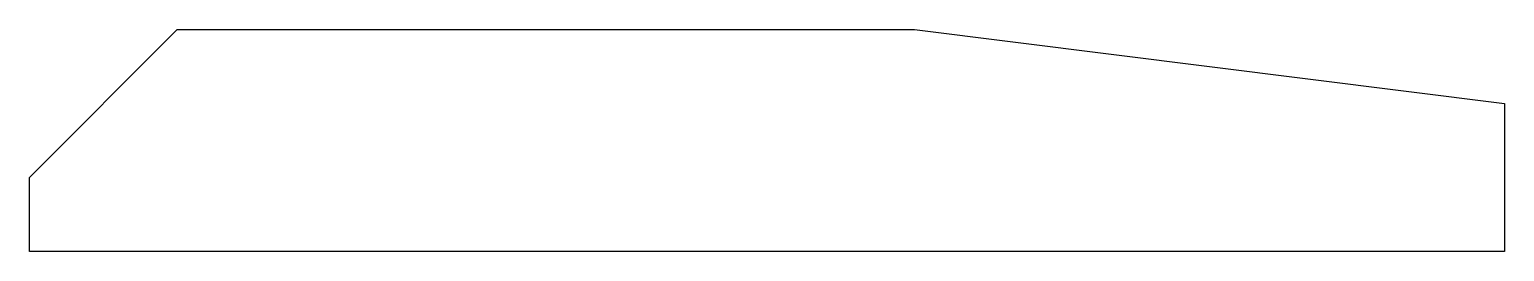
# Model space of a CAD drawing. Extents: x 0 to 200, y -10 to 20.
import ezdxf

# ---------------------------------------------------------------- set-up
doc = ezdxf.new("R2010")
doc.units = 0
doc.layers.get('0').update_dxf_attribs({"linetype": 'CONTINUOUS', "lineweight": 25, "true_color": 0x000000})

msp = doc.modelspace()

# ---------------------------------------------------------------- linework, layer by layer
for p, q in [((0, 0), (20, 20)), ((20, 20), (120, 20)), ((120, 20), (200, 10)), ((200, 10), (200, -10)), ((0, -10), (0, 0)), ((200, -10), (0, -10))]:
    msp.add_line(p, q)

doc.saveas('drawing.dxf')
